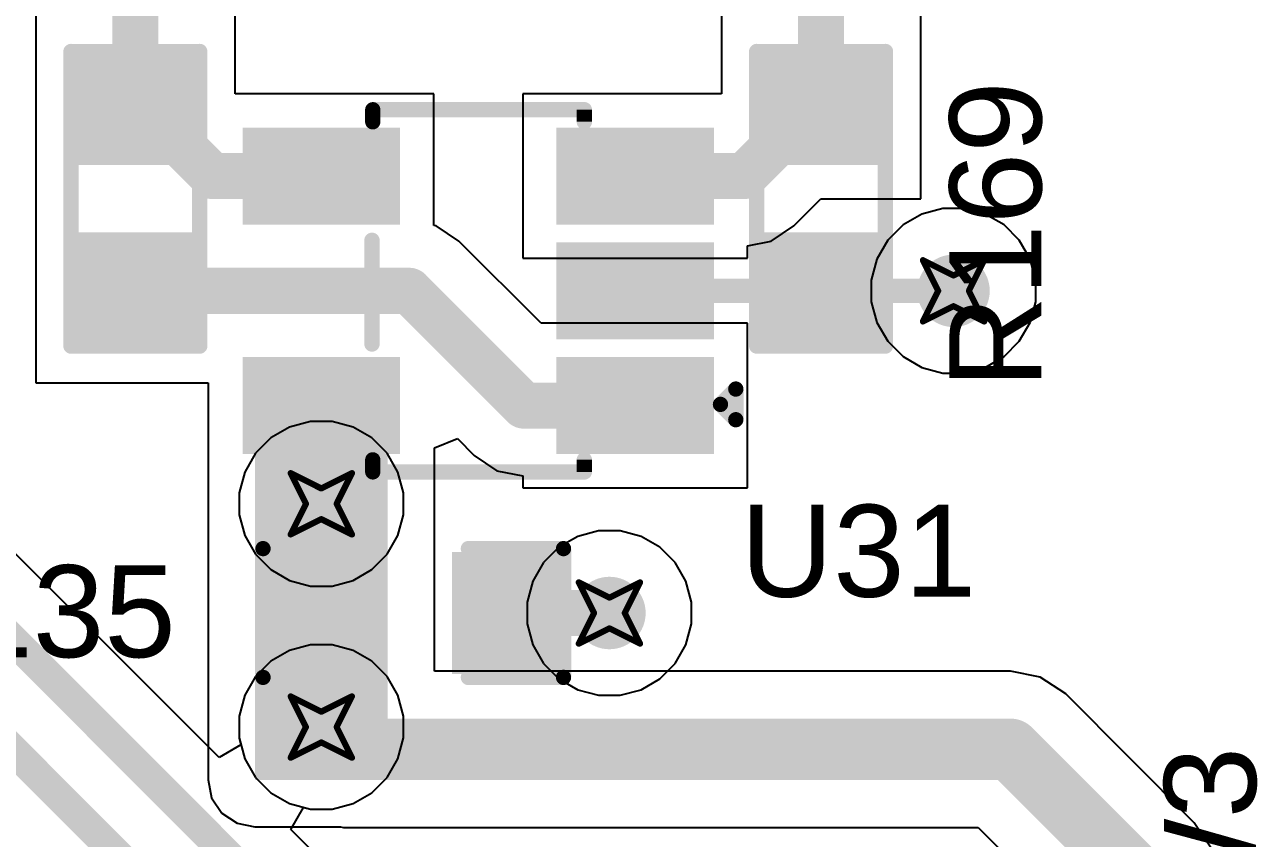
# Model space of a CAD drawing. Header units: inches. Extents: x -36 to 349, y -11 to 240.
# Drawn here: x 103.85 to 114.06, y 97.81 to 104.55 of the extents above; entities that cross this region are included whole.
import ezdxf

# ---------------------------------------------------------------- set-up
doc = ezdxf.new("R2010")
doc.units = ezdxf.units.IN
for name, color, linetype in [('Bottom Layer', 5, 'Continuous'), ('Drill Drawing', 1, 'Continuous'), ('Layer 1', 16, 'Continuous'), ('Layer 2', 76, 'Continuous'), ('Top Layer', 1, 'Continuous'), ('Top Overlay', 2, 'Continuous'), ('Top Paste', 8, 'Continuous'), ('Top Solder', 216, 'Continuous'), ('Via Holes', 16, 'Continuous')]:
    doc.layers.add(name, color=color, linetype=linetype)
doc.styles.add('Arial', font='', dxfattribs={"height": 0.2})
doc.styles.get('Arial').set_extended_font_data('Arial')

# ---------------------------------------------------------------- blocks, each defined once
blk = doc.blocks.new('SOT_23_5_151')
at = {"layer": 'Top Layer'}
for points in [[(-1.85, 1.25), (-0.75, 1.25), (-0.75, 0.65), (-1.85, 0.65)], [(0.75, 1.25), (1.85, 1.25), (1.85, 0.65), (0.75, 0.65)], [(-1.85, 0.3), (-0.75, 0.3), (-0.75, -0.3), (-1.85, -0.3)], [(-1.85, -0.65), (-0.75, -0.65), (-0.75, -1.25), (-1.85, -1.25)], [(0.75, -0.65), (1.85, -0.65), (1.85, -1.25), (0.75, -1.25)]]:
    blk.add_hatch(color=1, dxfattribs=at).paths.add_polyline_path(points)
at = {"layer": 'Top Paste'}
for points in [[(-1.85, 1.25), (-0.75, 1.25), (-0.75, 0.65), (-1.85, 0.65)], [(0.75, 1.25), (1.85, 1.25), (1.85, 0.65), (0.75, 0.65)], [(-1.85, 0.3), (-0.75, 0.3), (-0.75, -0.3), (-1.85, -0.3)], [(-1.85, -0.65), (-0.75, -0.65), (-0.75, -1.25), (-1.85, -1.25)], [(0.75, -0.65), (1.85, -0.65), (1.85, -1.25), (0.75, -1.25)]]:
    blk.add_hatch(color=8, dxfattribs=at).paths.add_polyline_path(points)
at = {"layer": 'Top Solder'}
for points in [[(-1.952, 1.352), (-0.648, 1.352), (-0.648, 0.548), (-1.952, 0.548)], [(0.648, 1.352), (1.952, 1.352), (1.952, 0.548), (0.648, 0.548)], [(-1.952, 0.402), (-0.648, 0.402), (-0.648, -0.402), (-1.952, -0.402)], [(-1.952, -0.548), (-0.648, -0.548), (-0.648, -1.352), (-1.952, -1.352)], [(0.648, -0.548), (1.952, -0.548), (1.952, -1.352), (0.648, -1.352)]]:
    blk.add_hatch(color=216, dxfattribs=at).paths.add_polyline_path(points)
at = {"layer": 'Top Overlay'}
for points in [[(-0.879, 1.499, 0.127, 0.127, 0), (-0.879, 1.399, 0.127, 0.127, 0)], [(0.874, 1.499, 0.127, 0.127, 0), (-0.879, 1.499, 0.127, 0.127, 0)], [(0.874, 1.499, 0.127, 0.127, 0), (0.874, 1.399, 0.127, 0.127, 0)], [(-2.134, 1.067, 0.127, 0.127, 0), (-2.134, 0.813, 0.127, 0.127, 0)], [(-2.007, 0.94, 0.127, 0.127, 0), (-2.134, 1.067, 0.127, 0.127, 0)], [(-2.007, 0.94, 0.127, 0.127, 0), (-2.134, 0.813, 0.127, 0.127, 0)], [(0.88, 0.44, 0.127, 0.127, 0), (0.88, -0.418, 0.127, 0.127, 0)], [(-0.879, -1.399, 0.127, 0.127, 0), (-0.879, -1.499, 0.127, 0.127, 0)], [(0.874, -1.399, 0.127, 0.127, 0), (0.874, -1.499, 0.127, 0.127, 0)], [(0.874, -1.499, 0.127, 0.127, 0), (-0.879, -1.499, 0.127, 0.127, 0)]]:
    blk.add_lwpolyline(points, format="xyseb", dxfattribs=at)
for points in [[(-0.911, 1.499, 0.0635, 0.0635, 1), (-0.847, 1.499, 0.0635, 0.0635, 1)], [(-0.911, 1.499, 0.0635, 0.0635, 1), (-0.847, 1.499, 0.0635, 0.0635, 1)], [(0.842, 1.499, 0.0635, 0.0635, 1), (0.905, 1.499, 0.0635, 0.0635, 1)], [(0.842, 1.499, 0.0635, 0.0635, 1), (0.905, 1.499, 0.0635, 0.0635, 1)], [(-0.911, 1.399, 0.0635, 0.0635, 1), (-0.847, 1.399, 0.0635, 0.0635, 1)], [(0.842, 1.399, 0.0635, 0.0635, 1), (0.905, 1.399, 0.0635, 0.0635, 1)], [(-2.165, 1.067, 0.0635, 0.0635, 1), (-2.102, 1.067, 0.0635, 0.0635, 1)], [(-2.165, 1.067, 0.0635, 0.0635, 1), (-2.102, 1.067, 0.0635, 0.0635, 1)], [(-2.038, 0.94, 0.0635, 0.0635, 1), (-1.975, 0.94, 0.0635, 0.0635, 1)], [(-2.038, 0.94, 0.0635, 0.0635, 1), (-1.975, 0.94, 0.0635, 0.0635, 1)], [(-2.165, 0.813, 0.0635, 0.0635, 1), (-2.102, 0.813, 0.0635, 0.0635, 1)], [(-2.165, 0.813, 0.0635, 0.0635, 1), (-2.102, 0.813, 0.0635, 0.0635, 1)], [(0.848, 0.44, 0.0635, 0.0635, 1), (0.912, 0.44, 0.0635, 0.0635, 1)], [(0.848, -0.418, 0.0635, 0.0635, 1), (0.912, -0.418, 0.0635, 0.0635, 1)], [(-0.911, -1.399, 0.0635, 0.0635, 1), (-0.847, -1.399, 0.0635, 0.0635, 1)], [(0.842, -1.399, 0.0635, 0.0635, 1), (0.905, -1.399, 0.0635, 0.0635, 1)], [(-0.911, -1.499, 0.0635, 0.0635, 1), (-0.847, -1.499, 0.0635, 0.0635, 1)], [(-0.911, -1.499, 0.0635, 0.0635, 1), (-0.847, -1.499, 0.0635, 0.0635, 1)], [(0.842, -1.499, 0.0635, 0.0635, 1), (0.905, -1.499, 0.0635, 0.0635, 1)], [(0.842, -1.499, 0.0635, 0.0635, 1), (0.905, -1.499, 0.0635, 0.0635, 1)]]:
    blk.add_lwpolyline(points, format="xyseb", close=True, dxfattribs=at)
blk = doc.blocks.new('R___0603_208')
at = {"layer": 'Top Layer'}
for points in [[(-0.381, 0.445), (-0.381, -0.444), (-1.143, -0.444), (-1.143, 0.445)], [(1.143, 0.445), (1.143, -0.444), (0.381, -0.444), (0.381, 0.445)]]:
    blk.add_hatch(color=1, dxfattribs=at).paths.add_polyline_path(points)
at = {"layer": 'Top Paste'}
for points in [[(-0.381, 0.445), (-0.381, -0.444), (-1.143, -0.444), (-1.143, 0.445)], [(1.143, 0.445), (1.143, -0.444), (0.381, -0.444), (0.381, 0.445)]]:
    blk.add_hatch(color=8, dxfattribs=at).paths.add_polyline_path(points)
at = {"layer": 'Top Solder'}
for points in [[(-0.279, 0.546), (-0.279, -0.546), (-1.245, -0.546), (-1.245, 0.546)], [(1.245, 0.546), (1.245, -0.546), (0.279, -0.546), (0.279, 0.546)]]:
    blk.add_hatch(color=216, dxfattribs=at).paths.add_polyline_path(points)
at = {"layer": 'Top Overlay'}
for points in [[(1.219, 0.533, 0.127, 0.127, 0), (-1.219, 0.533, 0.127, 0.127, 0)], [(-1.219, -0.533, 0.127, 0.127, 0), (-1.219, 0.533, 0.127, 0.127, 0)], [(1.219, -0.533, 0.127, 0.127, 0), (1.219, 0.533, 0.127, 0.127, 0)], [(1.219, -0.533, 0.127, 0.127, 0), (-1.219, -0.533, 0.127, 0.127, 0)]]:
    blk.add_lwpolyline(points, format="xyseb", dxfattribs=at)
for points in [[(-1.251, 0.533, 0.0635, 0.0635, 1), (-1.187, 0.533, 0.0635, 0.0635, 1)], [(-1.251, 0.533, 0.0635, 0.0635, 1), (-1.187, 0.533, 0.0635, 0.0635, 1)], [(1.187, 0.533, 0.0635, 0.0635, 1), (1.251, 0.533, 0.0635, 0.0635, 1)], [(1.187, 0.533, 0.0635, 0.0635, 1), (1.251, 0.533, 0.0635, 0.0635, 1)], [(-1.251, -0.533, 0.0635, 0.0635, 1), (-1.187, -0.533, 0.0635, 0.0635, 1)], [(-1.251, -0.533, 0.0635, 0.0635, 1), (-1.187, -0.533, 0.0635, 0.0635, 1)], [(1.187, -0.533, 0.0635, 0.0635, 1), (1.251, -0.533, 0.0635, 0.0635, 1)], [(1.187, -0.533, 0.0635, 0.0635, 1), (1.251, -0.533, 0.0635, 0.0635, 1)]]:
    blk.add_lwpolyline(points, format="xyseb", close=True, dxfattribs=at)
blk = doc.blocks.new('R___0603_213')
at = {"layer": 'Top Layer'}
for points in [[(-0.381, 0.445), (-0.381, -0.444), (-1.143, -0.444), (-1.143, 0.445)], [(1.143, 0.445), (1.143, -0.444), (0.381, -0.444), (0.381, 0.445)]]:
    blk.add_hatch(color=1, dxfattribs=at).paths.add_polyline_path(points)
at = {"layer": 'Top Paste'}
for points in [[(-0.381, 0.445), (-0.381, -0.444), (-1.143, -0.444), (-1.143, 0.445)], [(1.143, 0.445), (1.143, -0.444), (0.381, -0.444), (0.381, 0.445)]]:
    blk.add_hatch(color=8, dxfattribs=at).paths.add_polyline_path(points)
at = {"layer": 'Top Solder'}
for points in [[(-0.279, 0.546), (-0.279, -0.546), (-1.245, -0.546), (-1.245, 0.546)], [(1.245, 0.546), (1.245, -0.546), (0.279, -0.546), (0.279, 0.546)]]:
    blk.add_hatch(color=216, dxfattribs=at).paths.add_polyline_path(points)
at = {"layer": 'Top Overlay'}
for points in [[(1.219, 0.533, 0.127, 0.127, 0), (-1.219, 0.533, 0.127, 0.127, 0)], [(-1.219, -0.533, 0.127, 0.127, 0), (-1.219, 0.533, 0.127, 0.127, 0)], [(1.219, -0.533, 0.127, 0.127, 0), (1.219, 0.533, 0.127, 0.127, 0)], [(1.219, -0.533, 0.127, 0.127, 0), (-1.219, -0.533, 0.127, 0.127, 0)]]:
    blk.add_lwpolyline(points, format="xyseb", dxfattribs=at)
for points in [[(-1.251, 0.533, 0.0635, 0.0635, 1), (-1.187, 0.533, 0.0635, 0.0635, 1)], [(-1.251, 0.533, 0.0635, 0.0635, 1), (-1.187, 0.533, 0.0635, 0.0635, 1)], [(1.187, 0.533, 0.0635, 0.0635, 1), (1.251, 0.533, 0.0635, 0.0635, 1)], [(1.187, 0.533, 0.0635, 0.0635, 1), (1.251, 0.533, 0.0635, 0.0635, 1)], [(-1.251, -0.533, 0.0635, 0.0635, 1), (-1.187, -0.533, 0.0635, 0.0635, 1)], [(-1.251, -0.533, 0.0635, 0.0635, 1), (-1.187, -0.533, 0.0635, 0.0635, 1)], [(1.187, -0.533, 0.0635, 0.0635, 1), (1.251, -0.533, 0.0635, 0.0635, 1)], [(1.187, -0.533, 0.0635, 0.0635, 1), (1.251, -0.533, 0.0635, 0.0635, 1)]]:
    blk.add_lwpolyline(points, format="xyseb", close=True, dxfattribs=at)
blk = doc.blocks.new('C___0603_409')
at = {"layer": 'Top Layer'}
for points in [[(-0.381, 0.444), (-0.381, -0.445), (-1.143, -0.445), (-1.143, 0.444)], [(1.143, 0.444), (1.143, -0.445), (0.381, -0.445), (0.381, 0.444)]]:
    blk.add_hatch(color=1, dxfattribs=at).paths.add_polyline_path(points)
at = {"layer": 'Top Paste'}
for points in [[(-0.381, 0.444), (-0.381, -0.445), (-1.143, -0.445), (-1.143, 0.444)], [(1.143, 0.444), (1.143, -0.445), (0.381, -0.445), (0.381, 0.444)]]:
    blk.add_hatch(color=8, dxfattribs=at).paths.add_polyline_path(points)
at = {"layer": 'Top Solder'}
for points in [[(-0.321, 0.504), (-0.321, -0.505), (-1.203, -0.505), (-1.203, 0.504)], [(1.203, 0.504), (1.203, -0.505), (0.321, -0.505), (0.321, 0.504)]]:
    blk.add_hatch(color=216, dxfattribs=at).paths.add_polyline_path(points)
at = {"layer": 'Top Overlay'}
for points in [[(-0.457, 0.533, 0.127, 0.127, 0), (-1.245, 0.533, 0.127, 0.127, 0)], [(-1.245, 0.533, 0.127, 0.127, 0), (-1.245, -0.533, 0.127, 0.127, 0)], [(1.245, 0.533, 0.127, 0.127, 0), (0.457, 0.533, 0.127, 0.127, 0)], [(1.245, 0.533, 0.127, 0.127, 0), (1.245, -0.533, 0.127, 0.127, 0)], [(-0.457, -0.533, 0.127, 0.127, 0), (-1.245, -0.533, 0.127, 0.127, 0)], [(1.245, -0.533, 0.127, 0.127, 0), (0.457, -0.533, 0.127, 0.127, 0)]]:
    blk.add_lwpolyline(points, format="xyseb", dxfattribs=at)
for points in [[(-1.276, 0.533, 0.0635, 0.0635, 1), (-1.213, 0.533, 0.0635, 0.0635, 1)], [(-1.276, 0.533, 0.0635, 0.0635, 1), (-1.213, 0.533, 0.0635, 0.0635, 1)], [(-0.489, 0.533, 0.0635, 0.0635, 1), (-0.425, 0.533, 0.0635, 0.0635, 1)], [(0.425, 0.533, 0.0635, 0.0635, 1), (0.489, 0.533, 0.0635, 0.0635, 1)], [(1.213, 0.533, 0.0635, 0.0635, 1), (1.276, 0.533, 0.0635, 0.0635, 1)], [(1.213, 0.533, 0.0635, 0.0635, 1), (1.276, 0.533, 0.0635, 0.0635, 1)], [(-1.276, -0.533, 0.0635, 0.0635, 1), (-1.213, -0.533, 0.0635, 0.0635, 1)], [(-1.276, -0.533, 0.0635, 0.0635, 1), (-1.213, -0.533, 0.0635, 0.0635, 1)], [(-0.489, -0.533, 0.0635, 0.0635, 1), (-0.425, -0.533, 0.0635, 0.0635, 1)], [(0.425, -0.533, 0.0635, 0.0635, 1), (0.489, -0.533, 0.0635, 0.0635, 1)], [(1.213, -0.533, 0.0635, 0.0635, 1), (1.276, -0.533, 0.0635, 0.0635, 1)], [(1.213, -0.533, 0.0635, 0.0635, 1), (1.276, -0.533, 0.0635, 0.0635, 1)]]:
    blk.add_lwpolyline(points, format="xyseb", close=True, dxfattribs=at)

msp = doc.modelspace()

# ---------------------------------------------------------------- hatches: boundary and pattern name
at = {"layer": 'Bottom Layer'}
h = msp.add_hatch(color=5, dxfattribs=at)
edge = h.paths.add_edge_path()
edge.add_arc((111.54, 102.347), 0.3, 0, 360)
h = msp.add_hatch(color=5, dxfattribs=at)
edge = h.paths.add_edge_path()
edge.add_arc((106.303, 100.584), 0.3, 0, 360)
h = msp.add_hatch(color=5, dxfattribs=at)
edge = h.paths.add_edge_path()
edge.add_arc((108.69, 99.68), 0.3, 0, 360)
h = msp.add_hatch(color=5, dxfattribs=at)
edge = h.paths.add_edge_path()
edge.add_arc((106.303, 98.736), 0.3, 0, 360)
at = {"layer": 'Layer 1'}
h = msp.add_hatch(color=16, dxfattribs=at)
edge = h.paths.add_edge_path()
edge.add_arc((111.54, 102.347), 0.3, 0, 360)
h = msp.add_hatch(color=16, dxfattribs=at)
edge = h.paths.add_edge_path()
edge.add_arc((106.303, 100.584), 0.3, 0, 360)
h = msp.add_hatch(color=16, dxfattribs=at)
edge = h.paths.add_edge_path()
edge.add_arc((108.69, 99.68), 0.3, 0, 360)
h = msp.add_hatch(color=16, dxfattribs=at)
edge = h.paths.add_edge_path()
edge.add_arc((106.303, 98.736), 0.3, 0, 360)
at = {"layer": 'Layer 2'}
h = msp.add_hatch(color=76, dxfattribs=at)
edge = h.paths.add_edge_path()
edge.add_arc((111.54, 102.347), 0.3, 0, 360)
h = msp.add_hatch(color=76, dxfattribs=at)
edge = h.paths.add_edge_path()
edge.add_arc((106.303, 100.584), 0.3, 0, 360)
h = msp.add_hatch(color=76, dxfattribs=at)
edge = h.paths.add_edge_path()
edge.add_arc((108.69, 99.68), 0.3, 0, 360)
h = msp.add_hatch(color=76, dxfattribs=at)
edge = h.paths.add_edge_path()
edge.add_arc((106.303, 98.736), 0.3, 0, 360)
at = {"layer": 'Top Layer'}
h = msp.add_hatch(color=1, dxfattribs=at)
edge = h.paths.add_edge_path()
edge.add_arc((111.54, 102.347), 0.3, 0, 360)
msp.add_hatch(color=1, dxfattribs=at).paths.add_polyline_path([(105.753, 98.298), (106.853, 98.298), (106.853, 101.697), (105.753, 101.697)])
h = msp.add_hatch(color=1, dxfattribs=at)
edge = h.paths.add_edge_path()
edge.add_arc((106.303, 100.584), 0.3, 0, 360)
h = msp.add_hatch(color=1, dxfattribs=at)
edge = h.paths.add_edge_path()
edge.add_arc((108.69, 99.68), 0.3, 0, 360)
h = msp.add_hatch(color=1, dxfattribs=at)
edge = h.paths.add_edge_path()
edge.add_arc((106.303, 98.736), 0.3, 0, 360)
at = {"layer": 'Via Holes'}
h = msp.add_hatch(color=7, dxfattribs=at)
edge = h.paths.add_edge_path()
edge.add_arc((111.54, 102.347), 0.15, 0, 360)
h = msp.add_hatch(color=7, dxfattribs=at)
edge = h.paths.add_edge_path()
edge.add_arc((106.303, 100.584), 0.15, 0, 360)
h = msp.add_hatch(color=7, dxfattribs=at)
edge = h.paths.add_edge_path()
edge.add_arc((108.69, 99.68), 0.15, 0, 360)
h = msp.add_hatch(color=7, dxfattribs=at)
edge = h.paths.add_edge_path()
edge.add_arc((106.303, 98.736), 0.15, 0, 360)

# ---------------------------------------------------------------- linework, layer by layer
at = {"layer": 'Bottom Layer'}
for p, q in [((105.456, 98.483), (101.973, 101.966)), ((106.041, 101.219), (105.885, 101.129)), ((106.214, 101.265), (106.041, 101.219)), ((106.393, 101.265), (106.214, 101.265)), ((106.566, 101.219), (106.393, 101.265)), ((106.722, 101.129), (106.566, 101.219)), ((105.885, 101.129), (105.758, 101.002)), ((106.848, 101.002), (106.722, 101.129)), ((105.758, 101.002), (105.669, 100.847)), ((106.938, 100.847), (106.848, 101.002)), ((105.669, 100.847), (105.622, 100.674)), ((106.984, 100.674), (106.938, 100.847)), ((105.622, 100.674), (105.622, 100.494)), ((106.984, 100.494), (106.984, 100.674)), ((105.622, 100.494), (105.669, 100.321)), ((106.938, 100.321), (106.984, 100.494)), ((105.669, 100.321), (105.758, 100.166)), ((106.848, 100.166), (106.938, 100.321)), ((105.758, 100.166), (105.885, 100.039)), ((106.722, 100.039), (106.848, 100.166)), ((105.885, 100.039), (106.041, 99.949)), ((106.566, 99.949), (106.722, 100.039)), ((106.041, 99.949), (106.214, 99.903)), ((106.214, 99.903), (106.393, 99.903)), ((106.393, 99.903), (106.566, 99.949)), ((106.041, 99.371), (105.885, 99.281)), ((106.214, 99.417), (106.041, 99.371)), ((106.393, 99.417), (106.214, 99.417)), ((106.566, 99.371), (106.393, 99.417)), ((106.722, 99.281), (106.566, 99.371)), ((105.885, 99.281), (105.758, 99.154)), ((106.848, 99.154), (106.722, 99.281)), ((105.758, 99.154), (105.669, 98.999)), ((106.938, 98.999), (106.848, 99.154)), ((105.669, 98.999), (105.622, 98.826)), ((106.984, 98.826), (106.938, 98.999)), ((105.622, 98.826), (105.622, 98.647)), ((106.984, 98.647), (106.984, 98.826)), ((105.622, 98.647), (105.638, 98.588)), ((106.938, 98.473), (106.984, 98.647)), ((105.638, 98.588), (105.456, 98.483)), ((106.848, 98.318), (106.938, 98.473)), ((106.722, 98.191), (106.848, 98.318)), ((106.566, 98.102), (106.722, 98.191)), ((106.05, 97.889), (106.155, 98.071)), ((106.155, 98.071), (106.214, 98.055)), ((106.214, 98.055), (106.393, 98.055)), ((106.393, 98.055), (106.566, 98.102)), ((106.913, 97.026), (106.05, 97.889))]:
    msp.add_line(p, q, dxfattribs=at)
for points in [[(101.606, 101.6, 0.254, 0.254, 0), (106.024, 97.183, 0.254, 0.254, 0)], [(101.28, 101.016, 0.254, 0.254, 0), (105.449, 96.846, 0.254, 0.254, 0)]]:
    msp.add_lwpolyline(points, format="xyseb", dxfattribs=at)
at = {"layer": 'Drill Drawing'}
for points in [[(111.286, 102.601, 0.0508, 0.0508, 0), (111.54, 102.474, 0.0508, 0.0508, 0)], [(111.286, 102.601, 0.0508, 0.0508, 0), (111.413, 102.347, 0.0508, 0.0508, 0)], [(111.54, 102.474, 0.0508, 0.0508, 0), (111.794, 102.601, 0.0508, 0.0508, 0)], [(111.667, 102.347, 0.0508, 0.0508, 0), (111.794, 102.601, 0.0508, 0.0508, 0)], [(111.286, 102.093, 0.0508, 0.0508, 0), (111.413, 102.347, 0.0508, 0.0508, 0)], [(111.667, 102.347, 0.0508, 0.0508, 0), (111.794, 102.093, 0.0508, 0.0508, 0)], [(111.286, 102.093, 0.0508, 0.0508, 0), (111.54, 102.22, 0.0508, 0.0508, 0)], [(111.54, 102.22, 0.0508, 0.0508, 0), (111.794, 102.093, 0.0508, 0.0508, 0)], [(106.049, 100.838, 0.0508, 0.0508, 0), (106.303, 100.711, 0.0508, 0.0508, 0)], [(106.049, 100.838, 0.0508, 0.0508, 0), (106.176, 100.584, 0.0508, 0.0508, 0)], [(106.303, 100.711, 0.0508, 0.0508, 0), (106.557, 100.838, 0.0508, 0.0508, 0)], [(106.43, 100.584, 0.0508, 0.0508, 0), (106.557, 100.838, 0.0508, 0.0508, 0)], [(106.049, 100.33, 0.0508, 0.0508, 0), (106.176, 100.584, 0.0508, 0.0508, 0)], [(106.43, 100.584, 0.0508, 0.0508, 0), (106.557, 100.33, 0.0508, 0.0508, 0)], [(106.049, 100.33, 0.0508, 0.0508, 0), (106.303, 100.457, 0.0508, 0.0508, 0)], [(106.303, 100.457, 0.0508, 0.0508, 0), (106.557, 100.33, 0.0508, 0.0508, 0)], [(108.436, 99.934, 0.0508, 0.0508, 0), (108.69, 99.807, 0.0508, 0.0508, 0)], [(108.436, 99.934, 0.0508, 0.0508, 0), (108.563, 99.68, 0.0508, 0.0508, 0)], [(108.69, 99.807, 0.0508, 0.0508, 0), (108.944, 99.934, 0.0508, 0.0508, 0)], [(108.817, 99.68, 0.0508, 0.0508, 0), (108.944, 99.934, 0.0508, 0.0508, 0)], [(108.436, 99.426, 0.0508, 0.0508, 0), (108.563, 99.68, 0.0508, 0.0508, 0)], [(108.817, 99.68, 0.0508, 0.0508, 0), (108.944, 99.426, 0.0508, 0.0508, 0)], [(108.436, 99.426, 0.0508, 0.0508, 0), (108.69, 99.553, 0.0508, 0.0508, 0)], [(108.69, 99.553, 0.0508, 0.0508, 0), (108.944, 99.426, 0.0508, 0.0508, 0)], [(106.049, 98.99, 0.0508, 0.0508, 0), (106.303, 98.863, 0.0508, 0.0508, 0)], [(106.049, 98.99, 0.0508, 0.0508, 0), (106.176, 98.736, 0.0508, 0.0508, 0)], [(106.303, 98.863, 0.0508, 0.0508, 0), (106.557, 98.99, 0.0508, 0.0508, 0)], [(106.43, 98.736, 0.0508, 0.0508, 0), (106.557, 98.99, 0.0508, 0.0508, 0)], [(106.049, 98.482, 0.0508, 0.0508, 0), (106.176, 98.736, 0.0508, 0.0508, 0)], [(106.43, 98.736, 0.0508, 0.0508, 0), (106.557, 98.482, 0.0508, 0.0508, 0)], [(106.049, 98.482, 0.0508, 0.0508, 0), (106.303, 98.609, 0.0508, 0.0508, 0)], [(106.303, 98.609, 0.0508, 0.0508, 0), (106.557, 98.482, 0.0508, 0.0508, 0)]]:
    msp.add_lwpolyline(points, format="xyseb", dxfattribs=at)
for points in [[(111.274, 102.601, 0.0254, 0.0254, 1), (111.299, 102.601, 0.0254, 0.0254, 1)], [(111.274, 102.601, 0.0254, 0.0254, 1), (111.299, 102.601, 0.0254, 0.0254, 1)], [(111.782, 102.601, 0.0254, 0.0254, 1), (111.807, 102.601, 0.0254, 0.0254, 1)], [(111.782, 102.601, 0.0254, 0.0254, 1), (111.807, 102.601, 0.0254, 0.0254, 1)], [(111.528, 102.474, 0.0254, 0.0254, 1), (111.553, 102.474, 0.0254, 0.0254, 1)], [(111.528, 102.474, 0.0254, 0.0254, 1), (111.553, 102.474, 0.0254, 0.0254, 1)], [(111.401, 102.347, 0.0254, 0.0254, 1), (111.426, 102.347, 0.0254, 0.0254, 1)], [(111.401, 102.347, 0.0254, 0.0254, 1), (111.426, 102.347, 0.0254, 0.0254, 1)], [(111.655, 102.347, 0.0254, 0.0254, 1), (111.68, 102.347, 0.0254, 0.0254, 1)], [(111.655, 102.347, 0.0254, 0.0254, 1), (111.68, 102.347, 0.0254, 0.0254, 1)], [(111.528, 102.22, 0.0254, 0.0254, 1), (111.553, 102.22, 0.0254, 0.0254, 1)], [(111.528, 102.22, 0.0254, 0.0254, 1), (111.553, 102.22, 0.0254, 0.0254, 1)], [(111.274, 102.093, 0.0254, 0.0254, 1), (111.299, 102.093, 0.0254, 0.0254, 1)], [(111.274, 102.093, 0.0254, 0.0254, 1), (111.299, 102.093, 0.0254, 0.0254, 1)], [(111.782, 102.093, 0.0254, 0.0254, 1), (111.807, 102.093, 0.0254, 0.0254, 1)], [(111.782, 102.093, 0.0254, 0.0254, 1), (111.807, 102.093, 0.0254, 0.0254, 1)], [(106.037, 100.838, 0.0254, 0.0254, 1), (106.062, 100.838, 0.0254, 0.0254, 1)], [(106.037, 100.838, 0.0254, 0.0254, 1), (106.062, 100.838, 0.0254, 0.0254, 1)], [(106.545, 100.838, 0.0254, 0.0254, 1), (106.57, 100.838, 0.0254, 0.0254, 1)], [(106.545, 100.838, 0.0254, 0.0254, 1), (106.57, 100.838, 0.0254, 0.0254, 1)], [(106.291, 100.711, 0.0254, 0.0254, 1), (106.316, 100.711, 0.0254, 0.0254, 1)], [(106.291, 100.711, 0.0254, 0.0254, 1), (106.316, 100.711, 0.0254, 0.0254, 1)], [(106.164, 100.584, 0.0254, 0.0254, 1), (106.189, 100.584, 0.0254, 0.0254, 1)], [(106.164, 100.584, 0.0254, 0.0254, 1), (106.189, 100.584, 0.0254, 0.0254, 1)], [(106.418, 100.584, 0.0254, 0.0254, 1), (106.443, 100.584, 0.0254, 0.0254, 1)], [(106.418, 100.584, 0.0254, 0.0254, 1), (106.443, 100.584, 0.0254, 0.0254, 1)], [(106.291, 100.457, 0.0254, 0.0254, 1), (106.316, 100.457, 0.0254, 0.0254, 1)], [(106.291, 100.457, 0.0254, 0.0254, 1), (106.316, 100.457, 0.0254, 0.0254, 1)], [(106.037, 100.33, 0.0254, 0.0254, 1), (106.062, 100.33, 0.0254, 0.0254, 1)], [(106.037, 100.33, 0.0254, 0.0254, 1), (106.062, 100.33, 0.0254, 0.0254, 1)], [(106.545, 100.33, 0.0254, 0.0254, 1), (106.57, 100.33, 0.0254, 0.0254, 1)], [(106.545, 100.33, 0.0254, 0.0254, 1), (106.57, 100.33, 0.0254, 0.0254, 1)], [(108.423, 99.934, 0.0254, 0.0254, 1), (108.448, 99.934, 0.0254, 0.0254, 1)], [(108.423, 99.934, 0.0254, 0.0254, 1), (108.448, 99.934, 0.0254, 0.0254, 1)], [(108.931, 99.934, 0.0254, 0.0254, 1), (108.956, 99.934, 0.0254, 0.0254, 1)], [(108.931, 99.934, 0.0254, 0.0254, 1), (108.956, 99.934, 0.0254, 0.0254, 1)], [(108.677, 99.807, 0.0254, 0.0254, 1), (108.702, 99.807, 0.0254, 0.0254, 1)], [(108.677, 99.807, 0.0254, 0.0254, 1), (108.702, 99.807, 0.0254, 0.0254, 1)], [(108.55, 99.68, 0.0254, 0.0254, 1), (108.575, 99.68, 0.0254, 0.0254, 1)], [(108.55, 99.68, 0.0254, 0.0254, 1), (108.575, 99.68, 0.0254, 0.0254, 1)], [(108.804, 99.68, 0.0254, 0.0254, 1), (108.829, 99.68, 0.0254, 0.0254, 1)], [(108.804, 99.68, 0.0254, 0.0254, 1), (108.829, 99.68, 0.0254, 0.0254, 1)], [(108.677, 99.553, 0.0254, 0.0254, 1), (108.702, 99.553, 0.0254, 0.0254, 1)], [(108.677, 99.553, 0.0254, 0.0254, 1), (108.702, 99.553, 0.0254, 0.0254, 1)], [(108.423, 99.426, 0.0254, 0.0254, 1), (108.448, 99.426, 0.0254, 0.0254, 1)], [(108.423, 99.426, 0.0254, 0.0254, 1), (108.448, 99.426, 0.0254, 0.0254, 1)], [(108.931, 99.426, 0.0254, 0.0254, 1), (108.956, 99.426, 0.0254, 0.0254, 1)], [(108.931, 99.426, 0.0254, 0.0254, 1), (108.956, 99.426, 0.0254, 0.0254, 1)], [(106.037, 98.99, 0.0254, 0.0254, 1), (106.062, 98.99, 0.0254, 0.0254, 1)], [(106.037, 98.99, 0.0254, 0.0254, 1), (106.062, 98.99, 0.0254, 0.0254, 1)], [(106.545, 98.99, 0.0254, 0.0254, 1), (106.57, 98.99, 0.0254, 0.0254, 1)], [(106.545, 98.99, 0.0254, 0.0254, 1), (106.57, 98.99, 0.0254, 0.0254, 1)], [(106.291, 98.863, 0.0254, 0.0254, 1), (106.316, 98.863, 0.0254, 0.0254, 1)], [(106.291, 98.863, 0.0254, 0.0254, 1), (106.316, 98.863, 0.0254, 0.0254, 1)], [(106.164, 98.736, 0.0254, 0.0254, 1), (106.189, 98.736, 0.0254, 0.0254, 1)], [(106.164, 98.736, 0.0254, 0.0254, 1), (106.189, 98.736, 0.0254, 0.0254, 1)], [(106.418, 98.736, 0.0254, 0.0254, 1), (106.443, 98.736, 0.0254, 0.0254, 1)], [(106.418, 98.736, 0.0254, 0.0254, 1), (106.443, 98.736, 0.0254, 0.0254, 1)], [(106.291, 98.609, 0.0254, 0.0254, 1), (106.316, 98.609, 0.0254, 0.0254, 1)], [(106.291, 98.609, 0.0254, 0.0254, 1), (106.316, 98.609, 0.0254, 0.0254, 1)], [(106.037, 98.482, 0.0254, 0.0254, 1), (106.062, 98.482, 0.0254, 0.0254, 1)], [(106.037, 98.482, 0.0254, 0.0254, 1), (106.062, 98.482, 0.0254, 0.0254, 1)], [(106.545, 98.482, 0.0254, 0.0254, 1), (106.57, 98.482, 0.0254, 0.0254, 1)], [(106.545, 98.482, 0.0254, 0.0254, 1), (106.57, 98.482, 0.0254, 0.0254, 1)]]:
    msp.add_lwpolyline(points, format="xyseb", close=True, dxfattribs=at)
at = {"layer": 'Layer 1'}
for p, q in [((106.041, 101.219), (105.885, 101.129)), ((106.214, 101.265), (106.041, 101.219)), ((106.393, 101.265), (106.214, 101.265)), ((106.566, 101.219), (106.393, 101.265)), ((106.722, 101.129), (106.566, 101.219)), ((105.885, 101.129), (105.758, 101.002)), ((106.848, 101.002), (106.722, 101.129)), ((105.758, 101.002), (105.669, 100.847)), ((106.938, 100.847), (106.848, 101.002)), ((105.669, 100.847), (105.622, 100.674)), ((106.984, 100.674), (106.938, 100.847)), ((105.622, 100.674), (105.622, 100.494)), ((106.984, 100.494), (106.984, 100.674)), ((105.622, 100.494), (105.669, 100.321)), ((106.938, 100.321), (106.984, 100.494)), ((105.669, 100.321), (105.758, 100.166)), ((106.848, 100.166), (106.938, 100.321)), ((105.758, 100.166), (105.885, 100.039)), ((106.722, 100.039), (106.848, 100.166)), ((105.885, 100.039), (106.041, 99.949)), ((106.566, 99.949), (106.722, 100.039)), ((106.041, 99.949), (106.214, 99.903)), ((106.214, 99.903), (106.393, 99.903)), ((106.393, 99.903), (106.566, 99.949)), ((106.041, 99.371), (105.885, 99.281)), ((106.214, 99.417), (106.041, 99.371)), ((106.393, 99.417), (106.214, 99.417)), ((106.566, 99.371), (106.393, 99.417)), ((106.722, 99.281), (106.566, 99.371)), ((105.885, 99.281), (105.758, 99.154)), ((106.848, 99.154), (106.722, 99.281)), ((105.758, 99.154), (105.669, 98.999)), ((106.938, 98.999), (106.848, 99.154)), ((105.669, 98.999), (105.622, 98.826)), ((106.984, 98.826), (106.938, 98.999)), ((105.622, 98.826), (105.622, 98.647)), ((106.984, 98.647), (106.984, 98.826)), ((105.622, 98.647), (105.669, 98.473)), ((106.938, 98.473), (106.984, 98.647)), ((105.669, 98.473), (105.758, 98.318)), ((106.848, 98.318), (106.938, 98.473)), ((105.758, 98.318), (105.885, 98.191)), ((106.722, 98.191), (106.848, 98.318)), ((105.885, 98.191), (106.041, 98.102)), ((106.566, 98.102), (106.722, 98.191)), ((106.041, 98.102), (106.214, 98.055)), ((106.214, 98.055), (106.393, 98.055)), ((106.393, 98.055), (106.566, 98.102))]:
    msp.add_line(p, q, dxfattribs=at)
at = {"layer": 'Layer 2'}
for p, q in [((111.451, 103.028), (111.278, 102.981)), ((111.63, 103.028), (111.451, 103.028)), ((111.803, 102.981), (111.63, 103.028)), ((111.278, 102.981), (111.122, 102.892)), ((111.959, 102.892), (111.803, 102.981)), ((111.122, 102.892), (110.995, 102.765)), ((112.085, 102.765), (111.959, 102.892)), ((110.995, 102.765), (110.906, 102.61)), ((112.175, 102.61), (112.085, 102.765)), ((110.906, 102.61), (110.859, 102.436)), ((112.221, 102.436), (112.175, 102.61)), ((110.859, 102.436), (110.859, 102.257)), ((112.221, 102.257), (112.221, 102.436)), ((110.859, 102.257), (110.906, 102.084)), ((112.175, 102.084), (112.221, 102.257)), ((110.906, 102.084), (110.995, 101.929)), ((112.085, 101.929), (112.175, 102.084)), ((110.995, 101.929), (111.122, 101.802)), ((111.959, 101.802), (112.085, 101.929)), ((111.122, 101.802), (111.278, 101.712)), ((111.803, 101.712), (111.959, 101.802)), ((111.278, 101.712), (111.451, 101.666)), ((111.63, 101.666), (111.803, 101.712)), ((111.451, 101.666), (111.63, 101.666)), ((108.427, 100.314), (108.272, 100.225)), ((108.6, 100.361), (108.427, 100.314)), ((108.779, 100.361), (108.6, 100.361)), ((108.953, 100.314), (108.779, 100.361)), ((109.108, 100.225), (108.953, 100.314)), ((108.272, 100.225), (108.145, 100.098)), ((109.235, 100.098), (109.108, 100.225)), ((108.145, 100.098), (108.055, 99.943)), ((109.324, 99.943), (109.235, 100.098)), ((108.055, 99.943), (108.009, 99.769)), ((109.371, 99.769), (109.324, 99.943)), ((108.009, 99.769), (108.009, 99.59)), ((109.371, 99.59), (109.371, 99.769)), ((108.009, 99.59), (108.055, 99.417)), ((109.324, 99.417), (109.371, 99.59)), ((108.055, 99.417), (108.145, 99.262)), ((109.235, 99.262), (109.324, 99.417)), ((108.145, 99.262), (108.272, 99.135)), ((109.108, 99.135), (109.235, 99.262)), ((108.272, 99.135), (108.427, 99.045)), ((108.427, 99.045), (108.6, 98.999)), ((108.779, 98.999), (108.953, 99.045)), ((108.953, 99.045), (109.108, 99.135)), ((108.6, 98.999), (108.779, 98.999))]:
    msp.add_line(p, q, dxfattribs=at)
at = {"layer": 'Top Layer'}
for p, q in [((105.589, 104.43), (105.589, 106.133)), ((109.618, 106.133), (109.618, 104.43)), ((103.938, 105.954), (103.938, 104.43)), ((111.269, 104.43), (111.269, 105.954)), ((103.938, 104.43), (103.938, 103.109)), ((105.589, 103.978), (105.589, 104.43)), ((109.618, 104.43), (109.618, 103.978)), ((111.269, 103.109), (111.269, 104.43)), ((107.234, 103.978), (105.589, 103.978)), ((107.234, 102.889), (107.234, 103.978)), ((109.618, 103.978), (107.972, 103.978)), ((107.972, 103.978), (107.972, 102.616)), ((103.938, 103.109), (103.938, 101.585)), ((110.218, 102.885), (110.442, 103.109)), ((110.442, 103.109), (111.269, 103.109)), ((107.254, 102.885), (107.234, 102.889)), ((107.443, 102.759), (107.254, 102.885)), ((110.029, 102.758), (110.218, 102.885)), ((108.124, 102.078), (107.443, 102.759)), ((109.834, 102.72), (110.029, 102.758)), ((109.834, 102.616), (109.834, 102.72)), ((107.972, 102.616), (109.834, 102.616)), ((109.834, 102.078), (108.124, 102.078)), ((109.834, 100.716), (109.834, 102.078)), ((103.938, 101.585), (105.365, 101.585)), ((105.365, 101.585), (105.365, 98.298)), ((107.242, 101.047), (107.43, 101.124)), ((107.43, 101.124), (107.569, 100.985)), ((107.242, 99.199), (107.242, 101.047)), ((107.569, 100.985), (107.758, 100.858)), ((107.758, 100.858), (107.972, 100.816)), ((107.972, 100.816), (107.972, 100.716)), ((107.972, 100.716), (109.834, 100.716)), ((112.011, 99.199), (107.242, 99.199)), ((112.259, 99.15), (112.011, 99.199)), ((112.469, 99.01), (112.259, 99.15)), ((113.534, 97.944), (112.469, 99.01)), ((105.365, 98.298), (105.394, 98.149)), ((105.394, 98.149), (105.479, 98.023)), ((105.479, 98.023), (105.605, 97.939)), ((105.605, 97.939), (105.753, 97.91)), ((113.675, 97.734), (113.534, 97.944)), ((105.753, 97.91), (106.463, 97.91)), ((106.463, 97.91), (106.488, 97.905)), ((106.488, 97.905), (111.743, 97.905)), ((111.743, 97.905), (112.429, 97.219))]:
    msp.add_line(p, q, dxfattribs=at)
for points in [[(104.763, 103.871, 0.381, 0.381, 0), (104.763, 105.192, 0.381, 0.381, 0)], [(110.443, 103.871, 0.381, 0.381, 0), (110.443, 105.192, 0.381, 0.381, 0)], [(104.827, 103.871, 0.381, 0.381, 0), (105.401, 103.297, 0.381, 0.381, 0)], [(109.806, 103.297, 0.381, 0.381, 0), (110.38, 103.871, 0.381, 0.381, 0)], [(110.38, 103.871, 0.381, 0.381, 0), (110.443, 103.871, 0.381, 0.381, 0)], [(105.401, 103.297, 0.381, 0.381, 0), (106.303, 103.297, 0.381, 0.381, 0)], [(108.903, 103.297, 0.381, 0.381, 0), (109.806, 103.297, 0.381, 0.381, 0)], [(104.763, 102.347, 0.381, 0.381, 0), (107.031, 102.347, 0.381, 0.381, 0)], [(107.031, 102.347, 0.381, 0.381, 0), (107.981, 101.397, 0.381, 0.381, 0)], [(108.903, 102.347, 0.203, 0.203, 0), (110.443, 102.347, 0.203, 0.203, 0)], [(110.443, 102.347, 0.203, 0.203, 0), (111.54, 102.347, 0.203, 0.203, 0)], [(107.981, 101.397, 0.381, 0.381, 0), (108.903, 101.397, 0.381, 0.381, 0)], [(106.257, 99.828, 0.508, 0.508, 0), (106.257, 100.635, 0.508, 0.508, 0)], [(106.257, 99.828, 0.508, 0.508, 0), (106.303, 99.781, 0.508, 0.508, 0)], [(106.303, 98.812, 0.508, 0.508, 0), (106.303, 99.781, 0.508, 0.508, 0)], [(107.827, 99.68, 0.381, 0.381, 0), (108.69, 99.68, 0.381, 0.381, 0)], [(106.303, 98.736, 0.508, 0.508, 0), (106.488, 98.552, 0.508, 0.508, 0)], [(106.488, 98.552, 0.508, 0.508, 0), (112.011, 98.552, 0.508, 0.508, 0)], [(112.011, 98.552, 0.508, 0.508, 0), (113.076, 97.487, 0.508, 0.508, 0)]]:
    msp.add_lwpolyline(points, format="xyseb", dxfattribs=at)
for points in [[(104.668, 103.871, 0.191, 0.191, 1), (104.859, 103.871, 0.191, 0.191, 1)], [(104.732, 103.871, 0.191, 0.191, 1), (104.922, 103.871, 0.191, 0.191, 1)], [(110.285, 103.871, 0.191, 0.191, 1), (110.475, 103.871, 0.191, 0.191, 1)], [(110.285, 103.871, 0.191, 0.191, 1), (110.475, 103.871, 0.191, 0.191, 1)], [(110.348, 103.871, 0.191, 0.191, 1), (110.539, 103.871, 0.191, 0.191, 1)], [(110.348, 103.871, 0.191, 0.191, 1), (110.539, 103.871, 0.191, 0.191, 1)], [(105.306, 103.297, 0.191, 0.191, 1), (105.496, 103.297, 0.191, 0.191, 1)], [(105.306, 103.297, 0.191, 0.191, 1), (105.496, 103.297, 0.191, 0.191, 1)], [(106.208, 103.297, 0.191, 0.191, 1), (106.399, 103.297, 0.191, 0.191, 1)], [(108.808, 103.297, 0.191, 0.191, 1), (108.999, 103.297, 0.191, 0.191, 1)], [(109.711, 103.297, 0.191, 0.191, 1), (109.901, 103.297, 0.191, 0.191, 1)], [(109.711, 103.297, 0.191, 0.191, 1), (109.901, 103.297, 0.191, 0.191, 1)], [(104.668, 102.347, 0.191, 0.191, 1), (104.859, 102.347, 0.191, 0.191, 1)], [(106.936, 102.347, 0.191, 0.191, 1), (107.127, 102.347, 0.191, 0.191, 1)], [(106.936, 102.347, 0.191, 0.191, 1), (107.127, 102.347, 0.191, 0.191, 1)], [(108.853, 102.347, 0.102, 0.102, 1), (108.954, 102.347, 0.102, 0.102, 1)], [(110.393, 102.347, 0.102, 0.102, 1), (110.494, 102.347, 0.102, 0.102, 1)], [(110.393, 102.347, 0.102, 0.102, 1), (110.494, 102.347, 0.102, 0.102, 1)], [(111.49, 102.347, 0.102, 0.102, 1), (111.591, 102.347, 0.102, 0.102, 1)], [(107.886, 101.397, 0.191, 0.191, 1), (108.077, 101.397, 0.191, 0.191, 1)], [(107.886, 101.397, 0.191, 0.191, 1), (108.077, 101.397, 0.191, 0.191, 1)], [(108.808, 101.397, 0.191, 0.191, 1), (108.999, 101.397, 0.191, 0.191, 1)], [(106.13, 100.635, 0.254, 0.254, 1), (106.384, 100.635, 0.254, 0.254, 1)], [(106.13, 99.828, 0.254, 0.254, 1), (106.384, 99.828, 0.254, 0.254, 1)], [(106.13, 99.828, 0.254, 0.254, 1), (106.384, 99.828, 0.254, 0.254, 1)], [(106.176, 99.781, 0.254, 0.254, 1), (106.43, 99.781, 0.254, 0.254, 1)], [(106.176, 99.781, 0.254, 0.254, 1), (106.43, 99.781, 0.254, 0.254, 1)], [(107.732, 99.68, 0.191, 0.191, 1), (107.923, 99.68, 0.191, 0.191, 1)], [(108.594, 99.68, 0.191, 0.191, 1), (108.785, 99.68, 0.191, 0.191, 1)], [(106.176, 98.812, 0.254, 0.254, 1), (106.43, 98.812, 0.254, 0.254, 1)], [(106.176, 98.736, 0.254, 0.254, 1), (106.43, 98.736, 0.254, 0.254, 1)], [(106.361, 98.552, 0.254, 0.254, 1), (106.615, 98.552, 0.254, 0.254, 1)], [(106.361, 98.552, 0.254, 0.254, 1), (106.615, 98.552, 0.254, 0.254, 1)], [(111.884, 98.552, 0.254, 0.254, 1), (112.138, 98.552, 0.254, 0.254, 1)], [(111.884, 98.552, 0.254, 0.254, 1), (112.138, 98.552, 0.254, 0.254, 1)]]:
    msp.add_lwpolyline(points, format="xyseb", close=True, dxfattribs=at)

# ---------------------------------------------------------------- block references
for name, p, rotation in [('R___0603_208', (104.763, 103.109), 270), ('R___0603_213', (110.443, 103.109), 270), ('SOT_23_5_151', (107.603, 102.347), 180), ('C___0603_409', (107.065, 99.68), 180)]:
    msp.add_blockref(name, p, dxfattribs=dict(rotation=rotation))

# ---------------------------------------------------------------- texts
at = {"layer": 'Top Overlay', "style": 'Arial'}
for s, p in [('R169', (112.268, 101.537)), ('SW3', (114.046, 96.266))]:
    msp.add_text(s, height=0.762, rotation=90, dxfattribs=at).set_placement(p)
for s, p in [('U31', (109.775, 99.814)), ('C135', (102.553, 99.314))]:
    msp.add_text(s, height=0.762, dxfattribs=at).set_placement(p)

doc.saveas('drawing.dxf')
